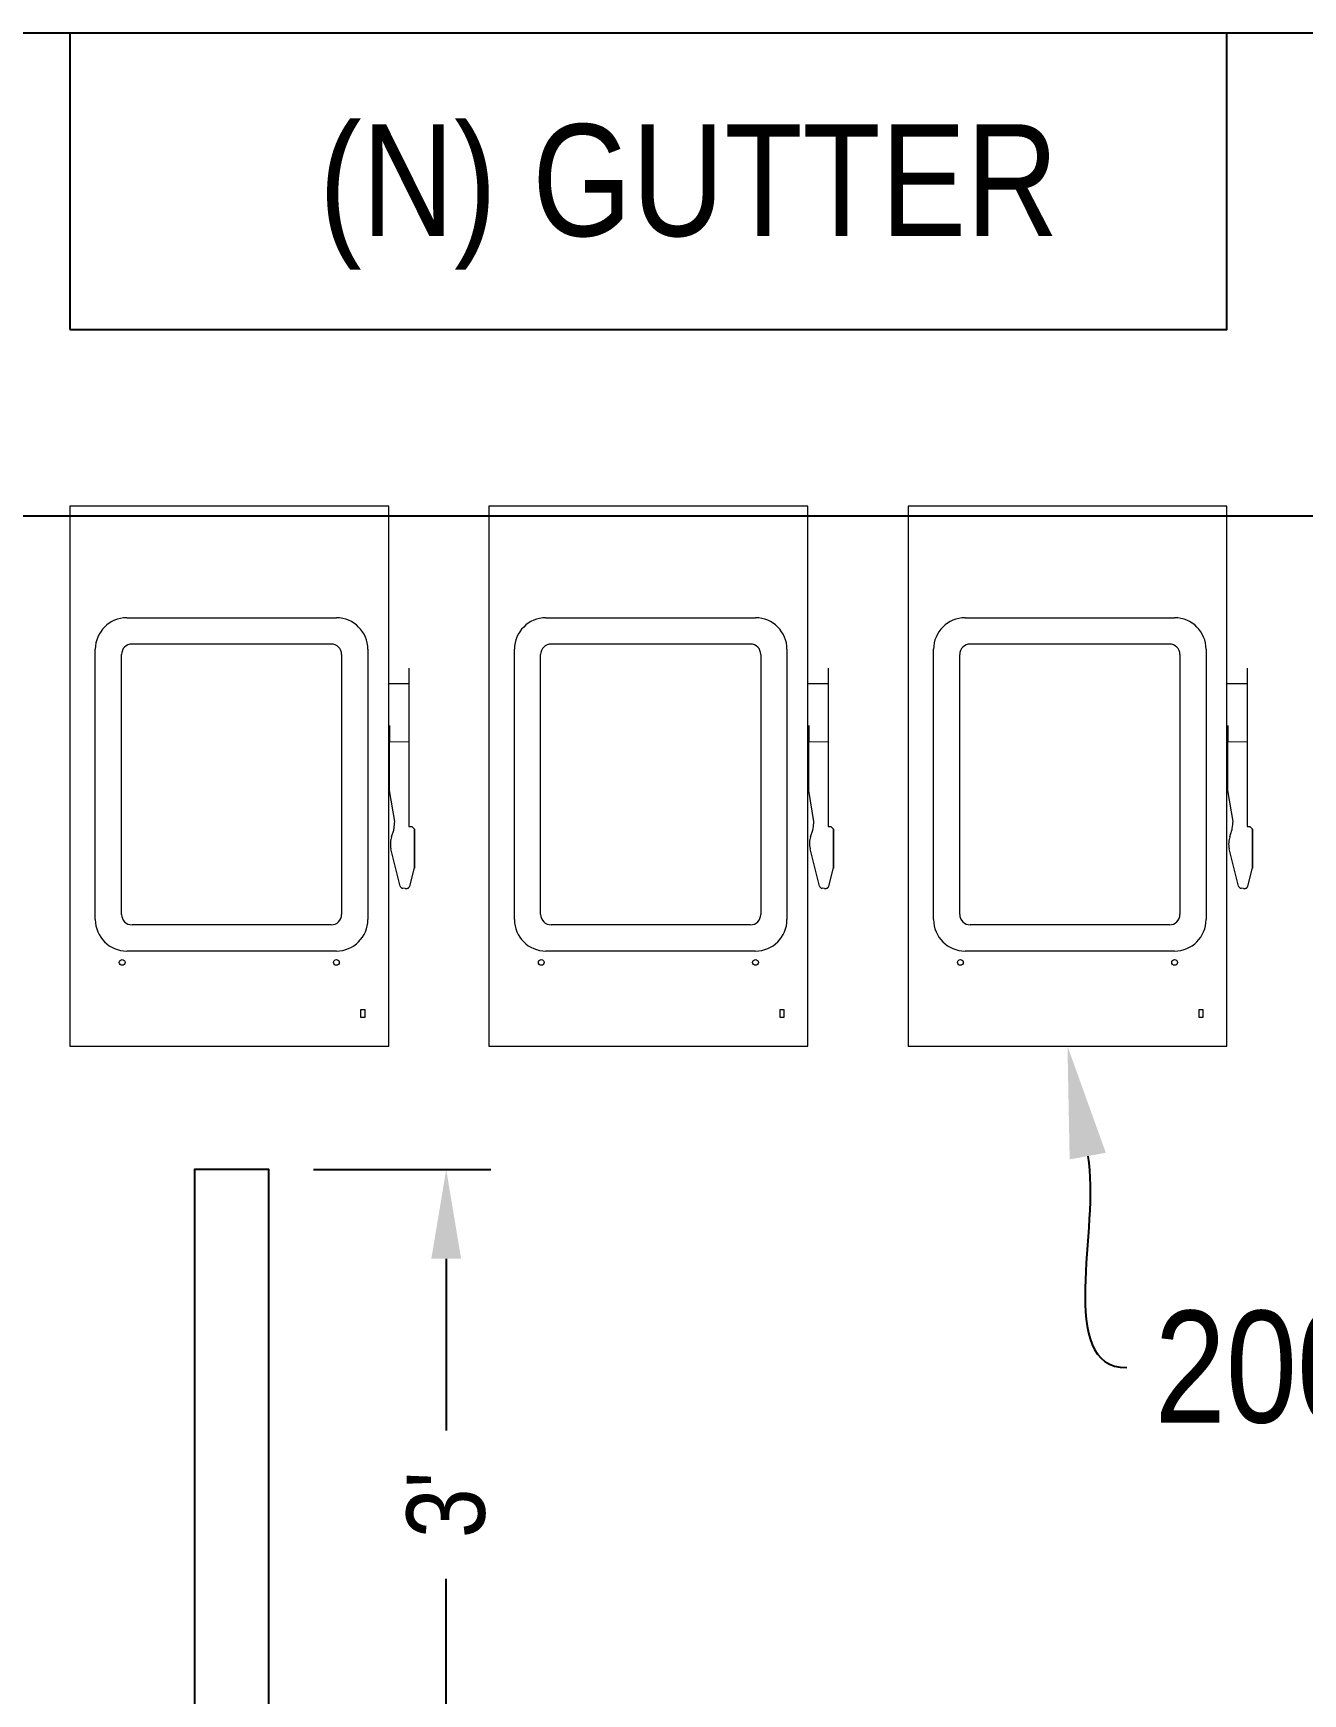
# Model space of a CAD drawing. Extents: x 1.3 to 36.8, y 1.2 to 24.4.
# Drawn here: x 17.943 to 19.363, y 20.698 to 22.555 of the extents above; entities that cross this region are included whole.
import ezdxf
from ezdxf import colors
from ezdxf.entities.mleader import LeaderData, LeaderLine
from ezdxf.math import Vec2, Vec3

# ---------------------------------------------------------------- set-up
doc = ezdxf.new("R2010")
doc.units = 0
doc.header["$LTSCALE"] = 96
doc.header["$MEASUREMENT"] = 0
doc.linetypes.add('DOT', pattern=[0.25, 0, -0.25])
doc.layers.add('Annotations', color=250, linetype='Continuous', lineweight=9)
doc.layers.add('CONTINUOUS1', color=7, linetype='Continuous', lineweight=20)
doc.layers.add('E - Equipment New', color=7, linetype='Continuous')
doc.layers.add('NO PLOT - GRID', color=255, linetype='DOT', plot=False)
doc.layers.add('Non Printing', color=253, linetype='Continuous', plot=False)
doc.styles.add('Borrego', font='ARIALN.TTF')
doc.styles.add('Borrego 8th NO-ANNO', font='ARIALN.TTF')
doc.linetypes.add('FENCELINE1', pattern='A,0.25,-0.1,[133,ltypeshp.shx,S=0.1,R=0,X=-0.1,Y=0],-0.1,1', length=1.45)
doc.dimstyles.new('Borrego', dxfattribs={"dimtxt": 0.075, "dimasz": 0.1, "dimexe": 0.05, "dimexo": 0.05, "dimgap": 0.05, "dimtad": 0, "dimdec": 0, "dimzin": 0, "dimdsep": 46, "dimlunit": 3, "dimtxsty": 'Borrego', "dimcen": 0.05, "dimadec": 1, "dimazin": 0, "dimtfac": 1, "dimtdec": 0, "dimtofl": 0, "dimtmove": 0, "dimatfit": 3, "dimfxl": 1, "dimtolj": 1, "dimtzin": 0, "dimarcsym": 0})

# ---------------------------------------------------------------- blocks, each defined once
blk = doc.blocks.new('*D91')
at = {"layer": 'Annotations', "color": 0, "lineweight": -2}
for p, q in [((18.2564, 21.2843), (18.4547, 21.2843)), ((18.4047, 21.1843), (18.4047, 20.9923)), ((18.4047, 20.6343), (18.4047, 20.8263)), ((18.2564, 20.5343), (18.4547, 20.5343))]:
    blk.add_line(p, q, dxfattribs=at)
at = {"layer": 'Annotations', "color": 0}
for points in [[(18.388, 21.1843), (18.4214, 21.1843), (18.4047, 21.2843)], [(18.388, 20.6343), (18.4214, 20.6343), (18.4047, 20.5343)]]:
    blk.add_solid(points, dxfattribs=at)
at = {"layer": 'Defpoints', "color": 0}
for p in [(18.2064, 21.2843), (18.2064, 20.5343), (18.4047, 20.5343)]:
    blk.add_point(p, dxfattribs=at)
at = {"layer": 'Annotations', "color": 0, "insert": (18.4047, 20.9093), "char_height": 0.0875, "attachment_point": 5, "rotation": 90, "style": 'Borrego'}
blk.add_mtext("\\A1;3'", dxfattribs=at)
blk = doc.blocks.new('*U86')
at = {"layer": 'CONTINUOUS1'}
for p, q in [((17.125, 29), (-0.001, 29)), ((-0.001, 29), (-0.001, 0)), ((17.125, 0), (17.125, 29)), ((3.062, 22.999), (14.315, 22.999)), ((3.344, 21.593), (14.034, 21.593)), ((1.372, 6.797), (1.372, 21.309)), ((2.779, 7.078), (2.779, 21.027)), ((14.599, 21.027), (14.599, 7.078)), ((16.005, 21.309), (16.005, 6.797)), ((18.207, 20.299), (18.207, 11.801)), ((17.125, 19.475), (18.207, 19.475)), ((17.171, 17.212), (17.17, 16.369)), ((17.171, 17.196), (17.171, 17.212)), ((17.17, 16.369), (17.171, 16.353)), ((17.171, 13.724), (17.17, 16.369)), ((17.171, 16.353), (18.207, 16.346)), ((17.171, 13.724), (17.171, 13.74)), ((17.45, 12.07), (17.171, 13.724)), ((17.276, 11.24), (17.393, 11.591)), ((17.393, 11.591), (17.393, 11.591)), ((17.45, 12.07), (17.45, 12.07)), ((18.207, 11.801), (18.358, 11.802)), ((18.358, 11.802), (18.502, 11.658)), ((18.502, 11.658), (18.502, 9.55)), ((18.502, 9.55), (18.502, 11.658)), ((18.502, 11.658), (18.502, 9.55)), ((17.276, 11.24), (17.276, 11.24)), ((17.745, 8.595), (17.243, 10.6)), ((17.243, 10.6), (17.243, 10.6)), ((18.466, 9.515), (18.234, 8.568)), ((18.484, 9.533), (18.466, 9.515)), ((18.466, 9.515), (18.466, 9.515)), ((18.502, 9.55), (18.484, 9.533)), ((18.015, 8.459), (17.886, 8.482)), ((18.234, 8.568), (18.234, 8.568)), ((14.034, 6.513), (3.344, 6.513)), ((14.315, 5.107), (3.062, 5.107)), ((15.635, 1.976), (15.836, 1.976)), ((15.635, 1.538), (15.635, 1.976)), ((15.836, 1.976), (15.836, 1.538)), ((15.836, 1.538), (15.635, 1.538)), ((-0.001, 0), (17.125, 0))]:
    blk.add_line(p, q, dxfattribs=at)
for centre in [(2.813, 4.498), (14.315, 4.498)]:
    blk.add_circle(centre, 0.155, dxfattribs=at)
for centre, radius, start, end in [((3.062, 21.309), 1.69, 90, 180), ((14.315, 21.309), 1.69, 0, 90), ((3.344, 21.027), 0.565, 90, 180), ((14.034, 21.027), 0.565, 0, 90), ((17.259, 11.636), 0.141, 341.3573, 347.63095), ((17.042, 11.685), 0.364, 347.40863, 350.74057), ((15.945, 11.86), 1.474, 350.89156, 353.57901), ((-4.874, 14.26), 22.431, 353.43451, 354.39767), ((18.448, 10.873), 1.234, 177.11889, 184.78762), ((18.315, 10.88), 1.101, 168.85242, 177.12494), ((18.59, 10.884), 1.376, 184.77765, 191.90792), ((18.203, 10.902), 0.987, 159.95306, 168.85154), ((17.886, 8.626), 0.144, 192.52866, 270), ((18.015, 8.928), 0.47, 269.93311, 275.19232), ((18.023, 8.852), 0.393, 275.15827, 281.08453), ((18.038, 8.773), 0.312, 281.03898, 287.94886), ((18.062, 8.701), 0.237, 287.88966, 296.20142), ((18.09, 8.644), 0.173, 296.13372, 306.36078), ((18.111, 8.614), 0.137, 306.5554, 312.54722), ((18.124, 8.6), 0.117, 312.54549, 319.17756), ((18.136, 8.59), 0.102, 319.18148, 326.44469), ((18.145, 8.584), 0.0916, 326.45935, 334.27893), ((18.152, 8.581), 0.0836, 334.25075, 350.87641), ((3.062, 6.797), 1.69, 180, 270), ((3.344, 7.078), 0.565, 180, 270), ((14.034, 7.078), 0.565, 270, 0), ((14.315, 6.797), 1.69, 270, 0)]:
    blk.add_arc(centre, radius, start, end, dxfattribs=at)

msp = doc.modelspace()

# ---------------------------------------------------------------- linework, layer by layer
msp.add_line((21.22134, 22.55513), (16.37077, 22.55513))
msp.add_lwpolyline([(18.12302, 20.5343), (18.20635, 20.5343), (18.20635, 21.2843), (18.12302, 21.2843)], close=True)
at = {"layer": 'E - Equipment New'}
msp.add_lwpolyline([(17.98359, 22.22373), (19.27804, 22.22373), (19.27804, 22.55513), (17.98359, 22.55513)], close=True, dxfattribs=at)
at = {"layer": 'NO PLOT - GRID'}
msp.add_line((1.64392, 21.97462), (35.16892, 21.97462), dxfattribs=at)
at = {"layer": 'Non Printing', "linetype": 'Continuous'}
msp.add_lwpolyline([(11.77771, 1.87451), (35.26892, 1.87451), (35.26892, 22.01479), (11.77771, 22.01479)], close=True, dxfattribs=at)

# ---------------------------------------------------------------- block references
at = {"layer": 'E - Equipment New', "xscale": 0.02083333276935662, "yscale": 0.02083333276934951, "zscale": 0.02083333276935259}
for p in [(17.98361, 21.42211), (18.45244, 21.42211), (18.92126, 21.42211)]:
    msp.add_blockref('*U86', p, dxfattribs=at)

# ---------------------------------------------------------------- texts
at = {"layer": 'Annotations', "linetype": 'FENCELINE1', "insert": (18.26251, 22.45327), "char_height": 0.125, "attachment_point": 1, "style": 'Borrego 8th NO-ANNO'}
msp.add_mtext('(N) GUTTER', dxfattribs=at)

# ---------------------------------------------------------------- dimensions: what is measured, and where the dimension line sits
at = {"layer": 'Annotations'}
dim = msp.add_linear_dim(base=(18.40472, 20.5343), p1=(18.20635, 21.2843), p2=(18.20635, 20.5343), angle=90, dimstyle='Borrego', override={"dimscale": 1, "dimtxt": 0.0875, "dimlfac": 48.000001, "dimtix": 0, "dimtofl": 0, "dimtmove": 0, "dimatfit": 3}, dxfattribs=at)
dim.commit()
dim.dimension.update_dxf_attribs({"geometry": '*D91', "text_midpoint": (18.40472, 20.9093)})

# ---------------------------------------------------------------- leaders
at = {"layer": 'E - Equipment New'}
ml = msp.add_multileader_mtext('Standard', dxfattribs=at)
ml.set_content('200A DISCONNECTS', color=256, style='Borrego 8th NO-ANNO')
ml.set_leader_properties()
ml.build(insert=Vec2(0, 0))
ml.multileader.update_dxf_attribs({"leader_type": 2, "dogleg_length": 0.36, "arrow_head_size": 0.125})
ctx = ml.context
ctx.base_point, ctx.char_height, ctx.arrow_head_size, ctx.landing_gap_size, ctx.plane_origin = Vec3(19.16586, 21.06257), 0.125, 0.125, 0.03125, Vec3(18.16199, 21.42211)
notes = []
notes.append((ctx, [(0, (1, 1, 0), (18.80586, 21.06257), (1, 0), 0.36, [(0, [(19.09963, 21.42211)], 0, [])])]))
ctx.mtext.insert, ctx.mtext.flow_direction = Vec3(19.19711, 21.12613), 5
for ctx, leaders in notes:
    for number, flags, end, landing, length, lines in leaders:
        leader = LeaderData()
        leader.index, (leader.has_last_leader_line, leader.has_dogleg_vector, leader.attachment_direction) = number, flags
        leader.last_leader_point, leader.dogleg_vector, leader.dogleg_length = Vec3(end), Vec3(landing), length
        for number, points, colour, breaks in lines:
            line = LeaderLine()
            line.index, line.vertices, line.color, line.breaks = number, Vec3.list(points), colors.encode_raw_color(colour), breaks
            leader.lines.append(line)
        ctx.leaders.append(leader)

doc.saveas('drawing.dxf')
